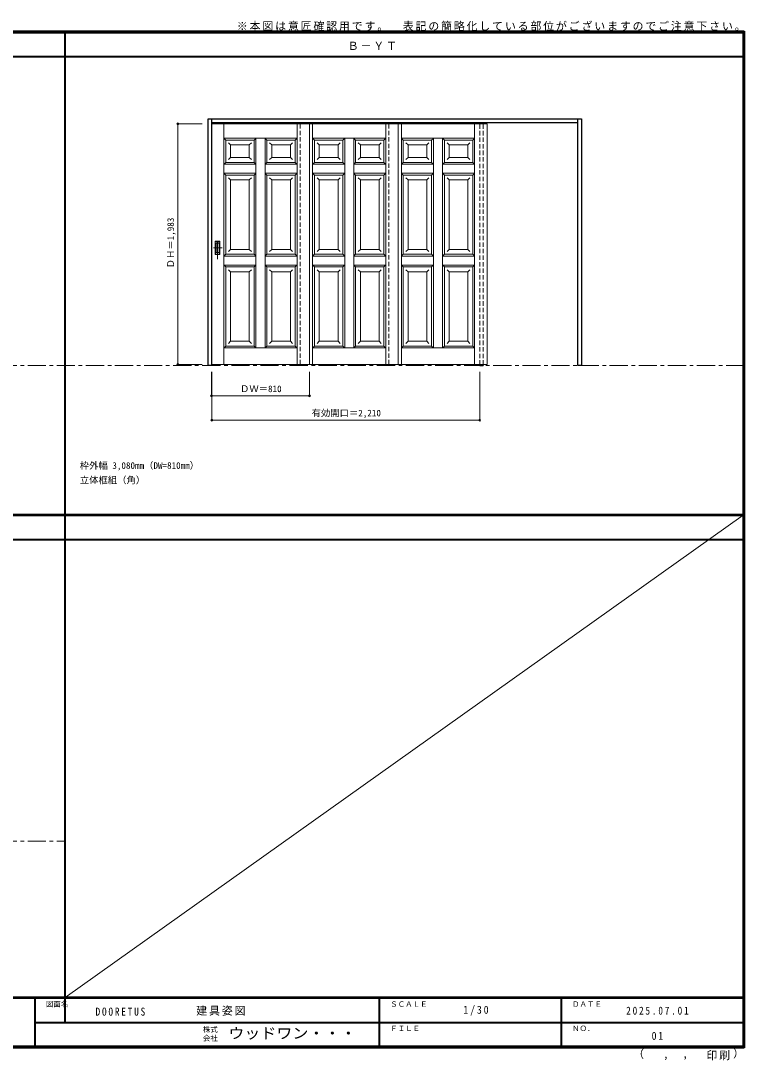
# Model space of a CAD drawing. Units: millimetres, scale not verified. Extents: x -6000 to 5700, y -4307 to 4260.
# Drawn here: x -267 to 5700, y -4307 to 4260 of the extents above; entities that cross this region are included whole.
import ezdxf
from ezdxf.enums import TextEntityAlignment as Align

# ---------------------------------------------------------------- set-up
doc = ezdxf.new("R2010")
doc.units = ezdxf.units.MM
doc.header["$LTSCALE"] = 30
doc.header["$PDMODE"] = 32
doc.header["$PDSIZE"] = 15
doc.linetypes.add('CHAIN1', pattern=[8, 5, -1, 1, -1])
doc.linetypes.add('DASHED1', pattern=[1.8, 1.2, -0.6])
for name, color, linetype, lineweight in [('0-1_通り芯', 7, 'CHAIN1', 18), ('0-2_扉', 7, 'Continuous', 18), ('0-4_枠', 3, 'Continuous', 25), ('0-6_引手', 7, 'Continuous', 18), ('0-B_寸法', 7, 'Continuous', 9), ('0-F', 7, 'Continuous', 18), ('F-1_枠', 6, 'Continuous', 40)]:
    doc.layers.add(name, color=color, linetype=linetype, lineweight=lineweight)
doc.layers.add('0-A_文字', color=7, linetype='Continuous')
doc.layers.add('F-A_文字', color=7, linetype='Continuous')
doc.styles.add('ＭＳ ゴシック', font='')
doc.styles.get('ＭＳ ゴシック').set_extended_font_data('MS Gothic')

msp = doc.modelspace()

# ---------------------------------------------------------------- linework, layer by layer
at = {"layer": '0-1_通り芯'}
for p, q in [((-5490, 1418), (5690, 1418)), ((-5490, -2501.25), (100, -2501.25))]:
    msp.add_line(p, q, dxfattribs=at)
at = {"layer": '0-2_扉', "color": 4, "linetype": 'DASHED1', "lineweight": 9}
for p, q in [((1305, 1428.5), (1305, 3411.5)), ((1305, 3411.5), (1308, 3411.5)), ((2115, 3411.5), (2115, 3407.5)), ((2115, 3411.5), (2115, 3407.5)), ((2847, 3411.5), (2847, 3407.5)), ((2847, 3411.5), (2847, 3407.5)), ((2847, 3411.5), (2847, 3407.5)), ((3579, 3411.5), (3579, 3407.5)), ((3579, 3411.5), (3579, 3407.5)), ((3579, 3411.5), (3579, 3407.5)), ((1305, 1428.5), (1308, 1428.5))]:
    msp.add_line(p, q, dxfattribs=at)
at = {"layer": '0-2_扉'}
for p, q in [((2115, 3411.5), (1308, 3411.5)), ((1408.5, 1428.5), (1408.5, 3411.5)), ((2011.5, 1428.5), (2011.5, 3411.5)), ((2847, 3411.5), (2040, 3411.5)), ((2115, 3411.5), (2115, 1428.5)), ((2140.5, 1428.5), (2140.5, 3411.5)), ((2743.5, 1428.5), (2743.5, 3411.5)), ((3579, 3411.5), (2772, 3411.5)), ((2847, 3411.5), (2847, 1428.5)), ((2872.5, 1428.5), (2872.5, 3411.5)), ((3475.5, 1428.5), (3475.5, 3411.5)), ((3579, 3411.5), (3579, 1428.5)), ((1670, 3291.5), (1408.5, 3291.5)), ((1408.5, 3291.5), (1423.5, 3276.5)), ((1423.5, 3093.5), (1423.5, 3276.5)), ((1657.5, 3276.5), (1423.5, 3276.5)), ((1657.5, 3276.5), (1672.21, 3291.21)), ((1657.5, 3276.5), (1657.5, 3093.5)), ((2011.5, 3291.5), (1670, 3291.5)), ((1672.5, 3291.5), (1672.5, 1563.5)), ((1762.5, 3276.5), (1747.5, 3291.5)), ((1747.5, 3291.5), (1747.5, 1563.5)), ((1762.5, 3276.5), (1762.5, 3093.5)), ((1996.5, 3276.5), (1762.5, 3276.5)), ((2011.5, 3291.5), (1996.5, 3276.5)), ((1996.5, 3093.5), (1996.5, 3276.5)), ((2402, 3291.5), (2140.5, 3291.5)), ((2140.5, 3291.5), (2155.5, 3276.5)), ((2155.5, 3093.5), (2155.5, 3276.5)), ((2389.5, 3276.5), (2155.5, 3276.5)), ((2389.5, 3276.5), (2404.21, 3291.21)), ((2389.5, 3276.5), (2389.5, 3093.5)), ((2743.5, 3291.5), (2402, 3291.5)), ((2404.5, 3291.5), (2404.5, 1563.5)), ((2494.5, 3276.5), (2479.5, 3291.5)), ((2479.5, 3291.5), (2479.5, 1563.5)), ((2494.5, 3276.5), (2494.5, 3093.5)), ((2728.5, 3276.5), (2494.5, 3276.5)), ((2743.5, 3291.5), (2728.5, 3276.5)), ((2728.5, 3093.5), (2728.5, 3276.5)), ((3134, 3291.5), (2872.5, 3291.5)), ((2872.5, 3291.5), (2887.5, 3276.5)), ((2887.5, 3093.5), (2887.5, 3276.5)), ((3121.5, 3276.5), (2887.5, 3276.5)), ((3121.5, 3276.5), (3136.21, 3291.21)), ((3121.5, 3276.5), (3121.5, 3093.5)), ((3475.5, 3291.5), (3134, 3291.5)), ((3136.5, 3291.5), (3136.5, 1563.5)), ((3226.5, 3276.5), (3211.5, 3291.5)), ((3211.5, 3291.5), (3211.5, 1563.5)), ((3226.5, 3276.5), (3226.5, 3093.5)), ((3460.5, 3276.5), (3226.5, 3276.5)), ((3475.5, 3291.5), (3460.5, 3276.5)), ((3460.5, 3093.5), (3460.5, 3276.5)), ((1463.5, 3236.5), (1445.82, 3254.18)), ((1463.5, 3236.5), (1463.5, 3133.5)), ((1463.5, 3236.5), (1617.5, 3236.5)), ((1617.5, 3236.5), (1635.18, 3254.18)), ((1617.5, 3133.5), (1617.5, 3236.5)), ((1802.5, 3236.5), (1784.82, 3254.18)), ((1802.5, 3236.5), (1802.5, 3133.5)), ((1802.5, 3236.5), (1956.5, 3236.5)), ((1956.5, 3236.5), (1974.18, 3254.18)), ((1956.5, 3133.5), (1956.5, 3236.5)), ((2195.5, 3236.5), (2177.82, 3254.18)), ((2195.5, 3236.5), (2195.5, 3133.5)), ((2195.5, 3236.5), (2349.5, 3236.5)), ((2349.5, 3236.5), (2367.18, 3254.18)), ((2349.5, 3133.5), (2349.5, 3236.5)), ((2534.5, 3236.5), (2516.82, 3254.18)), ((2534.5, 3236.5), (2534.5, 3133.5)), ((2534.5, 3236.5), (2688.5, 3236.5)), ((2688.5, 3236.5), (2706.18, 3254.18)), ((2688.5, 3133.5), (2688.5, 3236.5)), ((2927.5, 3236.5), (2909.82, 3254.18)), ((2927.5, 3236.5), (2927.5, 3133.5)), ((2927.5, 3236.5), (3081.5, 3236.5)), ((3081.5, 3236.5), (3099.18, 3254.18)), ((3081.5, 3133.5), (3081.5, 3236.5)), ((3266.5, 3236.5), (3248.82, 3254.18)), ((3266.5, 3236.5), (3266.5, 3133.5)), ((3266.5, 3236.5), (3420.5, 3236.5)), ((3420.5, 3236.5), (3438.18, 3254.18)), ((3420.5, 3133.5), (3420.5, 3236.5)), ((1423.5, 3093.5), (1408.5, 3078.5)), ((1657.5, 3093.5), (1423.5, 3093.5)), ((1433.5, 3093.5), (1657.5, 3093.5)), ((1463.5, 3133.5), (1445.82, 3115.82)), ((1463.5, 3133.5), (1617.5, 3133.5)), ((1617.5, 3133.5), (1617.5, 3134.93)), ((1617.5, 3133.5), (1635.18, 3115.82)), ((1672.5, 3078.5), (1657.5, 3093.5)), ((1762.5, 3093.5), (1747.5, 3078.5)), ((1762.5, 3093.5), (1951.5, 3093.5)), ((1802.5, 3133.5), (1784.82, 3115.82)), ((1996.5, 3093.5), (1797.5, 3093.5)), ((1802.5, 3133.5), (1956.5, 3133.5)), ((1956.5, 3133.5), (1956.5, 3134.93)), ((1956.5, 3133.5), (1974.18, 3115.82)), ((1996.31, 3093.5), (1996.5, 3093.5)), ((2011.5, 3078.5), (1996.5, 3093.5)), ((2155.5, 3093.5), (2140.5, 3078.5)), ((2389.5, 3093.5), (2155.5, 3093.5)), ((2165.5, 3093.5), (2389.5, 3093.5)), ((2195.5, 3133.5), (2177.82, 3115.82)), ((2195.5, 3133.5), (2349.5, 3133.5)), ((2349.5, 3133.5), (2349.5, 3134.93)), ((2349.5, 3133.5), (2367.18, 3115.82)), ((2404.5, 3078.5), (2389.5, 3093.5)), ((2494.5, 3093.5), (2479.5, 3078.5)), ((2494.5, 3093.5), (2683.5, 3093.5)), ((2534.5, 3133.5), (2516.82, 3115.82)), ((2728.5, 3093.5), (2529.5, 3093.5)), ((2534.5, 3133.5), (2688.5, 3133.5)), ((2688.5, 3133.5), (2688.5, 3134.93)), ((2688.5, 3133.5), (2706.18, 3115.82)), ((2728.31, 3093.5), (2728.5, 3093.5)), ((2743.5, 3078.5), (2728.5, 3093.5)), ((2887.5, 3093.5), (2872.5, 3078.5)), ((3121.5, 3093.5), (2887.5, 3093.5)), ((2897.5, 3093.5), (3121.5, 3093.5)), ((2927.5, 3133.5), (2909.82, 3115.82)), ((2927.5, 3133.5), (3081.5, 3133.5)), ((3081.5, 3133.5), (3081.5, 3134.93)), ((3081.5, 3133.5), (3099.18, 3115.82)), ((3136.5, 3078.5), (3121.5, 3093.5)), ((3226.5, 3093.5), (3211.5, 3078.5)), ((3226.5, 3093.5), (3415.5, 3093.5)), ((3266.5, 3133.5), (3248.82, 3115.82)), ((3460.5, 3093.5), (3261.5, 3093.5)), ((3266.5, 3133.5), (3420.5, 3133.5)), ((3420.5, 3133.5), (3420.5, 3134.93)), ((3420.5, 3133.5), (3438.18, 3115.82)), ((3460.31, 3093.5), (3460.5, 3093.5)), ((3475.5, 3078.5), (3460.5, 3093.5)), ((1408.5, 3078.5), (1672.5, 3078.5)), ((1423.5, 2988.5), (1408.5, 3003.5)), ((1672.5, 3003.5), (1408.5, 3003.5)), ((1672.5, 3003.5), (1657.5, 2988.5)), ((1747.5, 3078.5), (2011.5, 3078.5)), ((1762.5, 2988.5), (1747.5, 3003.5)), ((2011.5, 3003.5), (1747.5, 3003.5)), ((2011.5, 3003.5), (1996.5, 2988.5)), ((2140.5, 3078.5), (2404.5, 3078.5)), ((2155.5, 2988.5), (2140.5, 3003.5)), ((2404.5, 3003.5), (2140.5, 3003.5)), ((2404.5, 3003.5), (2389.5, 2988.5)), ((2479.5, 3078.5), (2743.5, 3078.5)), ((2494.5, 2988.5), (2479.5, 3003.5)), ((2743.5, 3003.5), (2479.5, 3003.5)), ((2743.5, 3003.5), (2728.5, 2988.5)), ((2872.5, 3078.5), (3136.5, 3078.5)), ((2887.5, 2988.5), (2872.5, 3003.5)), ((3136.5, 3003.5), (2872.5, 3003.5)), ((3136.5, 3003.5), (3121.5, 2988.5)), ((3211.5, 3078.5), (3475.5, 3078.5)), ((3226.5, 2988.5), (3211.5, 3003.5)), ((3475.5, 3003.5), (3211.5, 3003.5)), ((3475.5, 3003.5), (3460.5, 2988.5)), ((1423.5, 2336), (1423.5, 2988.5)), ((1657.5, 2988.5), (1423.5, 2988.5)), ((1463.5, 2948.5), (1445.82, 2966.18)), ((1463.5, 2948.5), (1463.5, 2376)), ((1463.5, 2948.5), (1617.5, 2948.5)), ((1617.5, 2948.5), (1635.18, 2966.18)), ((1617.5, 2948.5), (1617.5, 2376)), ((1657.5, 2336), (1657.5, 2988.5)), ((1762.5, 2336), (1762.5, 2988.5)), ((1996.5, 2988.5), (1762.5, 2988.5)), ((1802.46, 2948.5), (1784.79, 2966.18)), ((1802.46, 2948.5), (1802.46, 2376)), ((1802.46, 2948.5), (1956.5, 2948.5)), ((1956.46, 2948.5), (1974.14, 2966.18)), ((1956.5, 2948.5), (1956.5, 2376)), ((1996.5, 2336), (1996.5, 2988.5)), ((2155.5, 2336), (2155.5, 2988.5)), ((2389.5, 2988.5), (2155.5, 2988.5)), ((2195.5, 2948.5), (2177.82, 2966.18)), ((2195.5, 2948.5), (2195.5, 2376)), ((2195.5, 2948.5), (2349.5, 2948.5)), ((2349.5, 2948.5), (2367.18, 2966.18)), ((2349.5, 2948.5), (2349.5, 2376)), ((2389.5, 2336), (2389.5, 2988.5)), ((2494.5, 2336), (2494.5, 2988.5)), ((2728.5, 2988.5), (2494.5, 2988.5)), ((2534.46, 2948.5), (2516.79, 2966.18)), ((2534.46, 2948.5), (2534.46, 2376)), ((2534.46, 2948.5), (2688.5, 2948.5)), ((2688.46, 2948.5), (2706.14, 2966.18)), ((2688.5, 2948.5), (2688.5, 2376)), ((2728.5, 2336), (2728.5, 2988.5)), ((2887.5, 2336), (2887.5, 2988.5)), ((3121.5, 2988.5), (2887.5, 2988.5)), ((2927.5, 2948.5), (2909.82, 2966.18)), ((2927.5, 2948.5), (2927.5, 2376)), ((2927.5, 2948.5), (3081.5, 2948.5)), ((3081.5, 2948.5), (3099.18, 2966.18)), ((3081.5, 2948.5), (3081.5, 2376)), ((3121.5, 2336), (3121.5, 2988.5)), ((3226.5, 2336), (3226.5, 2988.5)), ((3460.5, 2988.5), (3226.5, 2988.5)), ((3266.46, 2948.5), (3248.79, 2966.18)), ((3266.46, 2948.5), (3266.46, 2376)), ((3266.46, 2948.5), (3420.5, 2948.5)), ((3420.46, 2948.5), (3438.14, 2966.18)), ((3420.5, 2948.5), (3420.5, 2376)), ((3460.5, 2336), (3460.5, 2988.5)), ((1423.5, 2336), (1408.5, 2321)), ((1408.5, 2321), (1672.5, 2321)), ((1657.5, 2336), (1423.5, 2336)), ((1433.5, 2336), (1657.5, 2336)), ((1463.5, 2376), (1445.82, 2358.32)), ((1463.5, 2376), (1617.5, 2376)), ((1617.5, 2376), (1617.5, 2377.43)), ((1617.5, 2376), (1635.18, 2358.32)), ((1672.5, 2321), (1657.5, 2336)), ((1762.5, 2336), (1747.5, 2321)), ((1747.5, 2321), (2011.5, 2321)), ((1762.5, 2336), (1951.5, 2336)), ((1802.5, 2376), (1784.82, 2358.32)), ((1996.5, 2336), (1797.5, 2336)), ((1802.5, 2376), (1956.5, 2376)), ((1956.5, 2376), (1974.18, 2358.32)), ((2011.5, 2321), (1996.5, 2336)), ((2155.5, 2336), (2140.5, 2321)), ((2140.5, 2321), (2404.5, 2321)), ((2389.5, 2336), (2155.5, 2336)), ((2165.5, 2336), (2389.5, 2336)), ((2195.5, 2376), (2177.82, 2358.32)), ((2195.5, 2376), (2349.5, 2376)), ((2349.5, 2376), (2349.5, 2377.43)), ((2349.5, 2376), (2367.18, 2358.32)), ((2404.5, 2321), (2389.5, 2336)), ((2494.5, 2336), (2479.5, 2321)), ((2479.5, 2321), (2743.5, 2321)), ((2494.5, 2336), (2683.5, 2336)), ((2534.5, 2376), (2516.82, 2358.32)), ((2728.5, 2336), (2529.5, 2336)), ((2534.5, 2376), (2688.5, 2376)), ((2688.5, 2376), (2706.18, 2358.32)), ((2743.5, 2321), (2728.5, 2336)), ((2887.5, 2336), (2872.5, 2321)), ((2872.5, 2321), (3136.5, 2321)), ((3121.5, 2336), (2887.5, 2336)), ((2897.5, 2336), (3121.5, 2336)), ((2927.5, 2376), (2909.82, 2358.32)), ((2927.5, 2376), (3081.5, 2376)), ((3081.5, 2376), (3081.5, 2377.43)), ((3081.5, 2376), (3099.18, 2358.32)), ((3136.5, 2321), (3121.5, 2336)), ((3226.5, 2336), (3211.5, 2321)), ((3211.5, 2321), (3475.5, 2321)), ((3226.5, 2336), (3415.5, 2336)), ((3266.5, 2376), (3248.82, 2358.32)), ((3460.5, 2336), (3261.5, 2336)), ((3266.5, 2376), (3420.5, 2376)), ((3420.5, 2376), (3438.18, 2358.32)), ((3475.5, 2321), (3460.5, 2336)), ((1423.5, 2231), (1408.5, 2246)), ((1672.5, 2246), (1408.5, 2246)), ((1423.5, 1578.5), (1423.5, 2231)), ((1657.5, 2231), (1423.5, 2231)), ((1672.5, 2246), (1657.5, 2231)), ((1657.5, 2231), (1657.5, 1578.5)), ((1762.5, 2231), (1747.5, 2246)), ((2011.5, 2246), (1747.5, 2246)), ((1762.5, 2231), (1762.5, 1578.5)), ((1996.5, 2231), (1762.5, 2231)), ((2011.5, 2246), (1996.5, 2231)), ((1996.5, 1578.5), (1996.5, 2231)), ((2155.5, 2231), (2140.5, 2246)), ((2404.5, 2246), (2140.5, 2246)), ((2155.5, 1578.5), (2155.5, 2231)), ((2389.5, 2231), (2155.5, 2231)), ((2404.5, 2246), (2389.5, 2231)), ((2389.5, 2231), (2389.5, 1578.5)), ((2494.5, 2231), (2479.5, 2246)), ((2743.5, 2246), (2479.5, 2246)), ((2494.5, 2231), (2494.5, 1578.5)), ((2728.5, 2231), (2494.5, 2231)), ((2743.5, 2246), (2728.5, 2231)), ((2728.5, 1578.5), (2728.5, 2231)), ((2887.5, 2231), (2872.5, 2246)), ((3136.5, 2246), (2872.5, 2246)), ((2887.5, 1578.5), (2887.5, 2231)), ((3121.5, 2231), (2887.5, 2231)), ((3136.5, 2246), (3121.5, 2231)), ((3121.5, 2231), (3121.5, 1578.5)), ((3226.5, 2231), (3211.5, 2246)), ((3475.5, 2246), (3211.5, 2246)), ((3226.5, 2231), (3226.5, 1578.5)), ((3460.5, 2231), (3226.5, 2231)), ((3475.5, 2246), (3460.5, 2231)), ((3460.5, 1578.5), (3460.5, 2231)), ((1463.5, 2191), (1445.82, 2208.68)), ((1463.5, 2191), (1463.5, 2189.93)), ((1463.5, 2191), (1463.5, 1618.5)), ((1463.5, 2191), (1617.5, 2191)), ((1617.5, 2191), (1635.18, 2208.68)), ((1617.5, 1619.93), (1617.5, 2191)), ((1802.46, 2191), (1784.79, 2208.68)), ((1802.46, 2191), (1956.5, 2191)), ((1802.5, 2191), (1802.5, 1618.5)), ((1956.46, 2191), (1974.14, 2208.68)), ((1956.5, 1618.5), (1956.5, 2191)), ((2195.5, 2191), (2177.82, 2208.68)), ((2195.5, 2191), (2195.5, 2189.93)), ((2195.5, 2191), (2195.5, 1618.5)), ((2195.5, 2191), (2349.5, 2191)), ((2349.5, 2191), (2367.18, 2208.68)), ((2349.5, 1619.93), (2349.5, 2191)), ((2534.46, 2191), (2516.79, 2208.68)), ((2534.46, 2191), (2688.5, 2191)), ((2534.5, 2191), (2534.5, 1618.5)), ((2688.46, 2191), (2706.14, 2208.68)), ((2688.5, 1618.5), (2688.5, 2191)), ((2927.5, 2191), (2909.82, 2208.68)), ((2927.5, 2191), (2927.5, 2189.93)), ((2927.5, 2191), (2927.5, 1618.5)), ((2927.5, 2191), (3081.5, 2191)), ((3081.5, 2191), (3099.18, 2208.68)), ((3081.5, 1619.93), (3081.5, 2191)), ((3266.46, 2191), (3248.79, 2208.68)), ((3266.46, 2191), (3420.5, 2191)), ((3266.5, 2191), (3266.5, 1618.5)), ((3420.46, 2191), (3438.14, 2208.68)), ((3420.5, 1618.5), (3420.5, 2191)), ((1423.5, 1578.5), (1408.5, 1563.5)), ((2011.5, 1563.5), (1408.5, 1563.5)), ((1657.5, 1578.5), (1423.5, 1578.5)), ((1463.5, 1618.5), (1445.82, 1600.82)), ((1463.5, 1618.5), (1617.5, 1618.5)), ((1617.5, 1618.5), (1617.5, 1619.93)), ((1617.5, 1618.5), (1635.18, 1600.82)), ((1657.5, 1578.5), (1672.5, 1563.5)), ((1762.5, 1578.5), (1747.5, 1563.5)), ((1996.5, 1578.5), (1762.5, 1578.5)), ((1802.5, 1618.5), (1784.82, 1600.82)), ((1802.5, 1618.5), (1956.5, 1618.5)), ((1956.5, 1618.5), (1956.5, 1619.93)), ((1956.5, 1618.5), (1974.18, 1600.82)), ((1996.5, 1578.5), (2011.5, 1563.5)), ((2155.5, 1578.5), (2140.5, 1563.5)), ((2743.5, 1563.5), (2140.5, 1563.5)), ((2389.5, 1578.5), (2155.5, 1578.5)), ((2195.5, 1618.5), (2177.82, 1600.82)), ((2195.5, 1618.5), (2349.5, 1618.5)), ((2349.5, 1618.5), (2349.5, 1619.93)), ((2349.5, 1618.5), (2367.18, 1600.82)), ((2389.5, 1578.5), (2404.5, 1563.5)), ((2494.5, 1578.5), (2479.5, 1563.5)), ((2728.5, 1578.5), (2494.5, 1578.5)), ((2534.5, 1618.5), (2516.82, 1600.82)), ((2534.5, 1618.5), (2688.5, 1618.5)), ((2688.5, 1618.5), (2688.5, 1619.93)), ((2688.5, 1618.5), (2706.18, 1600.82)), ((2728.5, 1578.5), (2743.5, 1563.5)), ((2887.5, 1578.5), (2872.5, 1563.5)), ((3475.5, 1563.5), (2872.5, 1563.5)), ((3121.5, 1578.5), (2887.5, 1578.5)), ((2927.5, 1618.5), (2909.82, 1600.82)), ((2927.5, 1618.5), (3081.5, 1618.5)), ((3081.5, 1618.5), (3081.5, 1619.93)), ((3081.5, 1618.5), (3099.18, 1600.82)), ((3121.5, 1578.5), (3136.5, 1563.5)), ((3226.5, 1578.5), (3211.5, 1563.5)), ((3460.5, 1578.5), (3226.5, 1578.5)), ((3266.5, 1618.5), (3248.82, 1600.82)), ((3266.5, 1618.5), (3420.5, 1618.5)), ((3420.5, 1618.5), (3420.5, 1619.93)), ((3420.5, 1618.5), (3438.18, 1600.82)), ((3460.5, 1578.5), (3475.5, 1563.5)), ((2115, 1428.5), (1308, 1428.5)), ((2847, 1428.5), (2040, 1428.5)), ((3579, 1428.5), (2772, 1428.5))]:
    msp.add_line(p, q, dxfattribs=at)
at = {"layer": '0-4_枠'}
for p, q in [((1308, 1418), (1308, 3453)), ((4328, 1418), (4328, 3453)), ((1308, 3423), (4328, 3423)), ((3518, 1428.5), (3518, 1418)), ((3518, 1418), (3548, 1418)), ((3548, 1428.5), (3548, 1418)), ((4358, 1418), (4328, 1418))]:
    msp.add_line(p, q, dxfattribs=at)
at = {"layer": '0-4_枠', "color": 4, "linetype": 'DASHED1', "lineweight": 9}
for p, q in [((2037, 1428.5), (2037, 3411.5)), ((2769, 1428.5), (2769, 3411.5)), ((3518, 1426), (3518, 3423)), ((3548, 1426), (3548, 3423))]:
    msp.add_line(p, q, dxfattribs=at)
at = {"layer": '0-4_枠'}
for points in [[(1308, 1418), (1278, 1418), (1278, 3453)], [(1278, 3453), (4358, 3453), (4358, 1418)]]:
    msp.add_lwpolyline(points, dxfattribs=at)
at = {"layer": '0-6_引手'}
for p, q in [((1337, 2443.4), (1375, 2443.4)), ((1337, 2333.4), (1337, 2443.4)), ((1343.5, 2427.4), (1368.5, 2427.4)), ((1343.5, 2349.4), (1343.5, 2427.4)), ((1368.5, 2349.4), (1368.5, 2427.4)), ((1375, 2333.4), (1375, 2443.4)), ((1337, 2333.4), (1375, 2333.4)), ((1343.5, 2349.4), (1368.5, 2349.4))]:
    msp.add_line(p, q, dxfattribs=at)
at = {"layer": '0-6_引手', "linetype": 'CHAIN1'}
for p, q in [((1356, 2296.17), (1356, 2467.02)), ((1394.07, 2388.4), (1321.56, 2388.4))]:
    msp.add_line(p, q, dxfattribs=at)
at = {"layer": '0-6_引手', "linetype": 'DASHED1'}
for p, q in [((1372, 2337.4), (1372, 2439.4)), ((1340, 2337.4), (1372, 2337.4))]:
    msp.add_line(p, q, dxfattribs=at)
msp.add_lwpolyline([(1340, 2337.4), (1340, 2439.4), (1372, 2439.4)], dxfattribs=at)
at = {"layer": '0-B_寸法', "color": 4}
for p, q in [((1028, 3411.5), (1028, 1428.5)), ((1028, 3411.5), (1228, 3411.5)), ((1028, 1428.5), (1228, 1428.5)), ((1305, 1168), (1305, 1368)), ((1308, 968), (1308, 1368)), ((2115, 1168), (2115, 1368)), ((3518, 968), (3518, 1368)), ((1305, 1168), (2115, 1168)), ((1308, 968), (3518, 968))]:
    msp.add_line(p, q, dxfattribs=at)
at = {"layer": '0-B_寸法'}
for p in [(1028, 3411.5), (1028, 1428.5), (1305, 1168), (2115, 1168), (1308, 968), (3518, 968)]:
    msp.add_point(p, dxfattribs=at)
at = {"layer": '0-F'}
msp.add_line((5690, 184.5), (100, -3790), dxfattribs=at)
at = {"layer": 'F-1_枠'}
for p, q in [((-6000, 4175), (5700, 4175)), ((-6000, 4170), (5700, 4170)), ((-6000, 4165), (5700, 4165)), ((100, -3997.5), (100, 4175)), ((5690, 4175), (5690, -4205)), ((5695, 4175), (5695, -4205)), ((5700, 4175), (5700, -4205)), ((-6000, 3965), (5700, 3965)), ((-6000, 190.5), (5700, 190.5)), ((-6000, 187.5), (5700, 187.5)), ((-6000, 184.5), (5700, 184.5)), ((-6000, -15.5), (5700, -15.5)), ((5700, -3790), (-6000, -3790)), ((5700, -3795), (-6000, -3795)), ((-150, -3795), (-150, -4195)), ((2690, -3795), (2690, -4195)), ((4190, -3795), (4190, -4195)), ((-150, -3995), (5690, -3995.01)), ((5700, -4195), (-6000, -4195)), ((5700, -4200), (-6000, -4200)), ((5700, -4205), (-6000, -4205))]:
    msp.add_line(p, q, dxfattribs=at)

# ---------------------------------------------------------------- texts
at = {"layer": '0-A_文字', "style": 'ＭＳ ゴシック'}
for s, p in [('枠外幅 3,080mm（DW=810mm）', (220, 550.5)), ('立体框組（角）', (220, 430.5))]:
    msp.add_text(s, height=54.99, dxfattribs=at).set_placement(p, align=Align.BOTTOM_LEFT)
at = {"layer": '0-A_文字', "char_height": 65.98, "attachment_point": 7, "style": 'ＭＳ ゴシック'}
for s, insert in [('\\T1.17;※本図は意匠確認用です。\u3000表記の簡略化している部位がございますのでご注意下さい。', (1515, 4175)), ('\\T1.17;Ｂ－ＹＴ', (2430, 4020))]:
    msp.add_mtext(s, dxfattribs=dict(at, insert=insert))
at = {"layer": '0-B_寸法', "style": 'ＭＳ ゴシック'}
msp.add_text('ＤＨ＝1,983', height=54.99, rotation=90, dxfattribs=at).set_placement((1013, 2219.75), align=Align.BOTTOM_LEFT)
for s, p in [('ＤＷ＝810', (1541.25, 1183)), ('有効開口＝2,210', (2131.75, 983))]:
    msp.add_text(s, height=54.99, dxfattribs=at).set_placement(p, align=Align.BOTTOM_LEFT)
at = {"layer": 'F-A_文字', "style": 'ＭＳ ゴシック'}
for s, height, p in [('図面名', 43.99, (-60, -3880)), ('ＳＣＡＬＥ', 43.99, (2780, -3880)), ('ＤＡＴＥ', 43.99, (4280, -3880)), ('株式', 43.99, (1235, -4089)), ('ＦＩＬＥ', 43.99, (2780, -4080)), ('ＮＯ．', 43.99, (4280, -4080)), ('会社', 43.99, (1235, -4161)), ('（', 65.98, (4784.03, -4308.31)), (',', 65.98, (5031.28, -4308.31)), (',', 65.98, (5190.2, -4305.53)), ('）', 65.98, (5608.4, -4304.13))]:
    msp.add_text(s, height=height, dxfattribs=at).set_placement(p, align=Align.BOTTOM_LEFT)
at = {"layer": 'F-A_文字', "style": 'ＭＳ ゴシック', "width": 1.1}
msp.add_text('ウッドワン・・・', height=87.98, dxfattribs=at).set_placement((1445, -4155), align=Align.BOTTOM_LEFT)
at = {"layer": 'F-A_文字', "char_height": 65.98, "attachment_point": 7, "style": 'ＭＳ ゴシック'}
for s, insert in [('\\T1.38;\\W0.9;1/30', (3383.75, -3940)), ('\\T1.39;\\W0.85;DOORETUS', (350, -3940.79)), ('\\T1.17;建具姿図', (1180.42, -3940)), ('\\T1.39;\\W0.85;2025.07.01', (4726.25, -3932.5)), ('\\T1.36;\\W0.9;01', (4936.25, -4140)), ('\\T1.17;印刷', (5388.15, -4306.92))]:
    msp.add_mtext(s, dxfattribs=dict(at, insert=insert))

doc.saveas('drawing.dxf')
